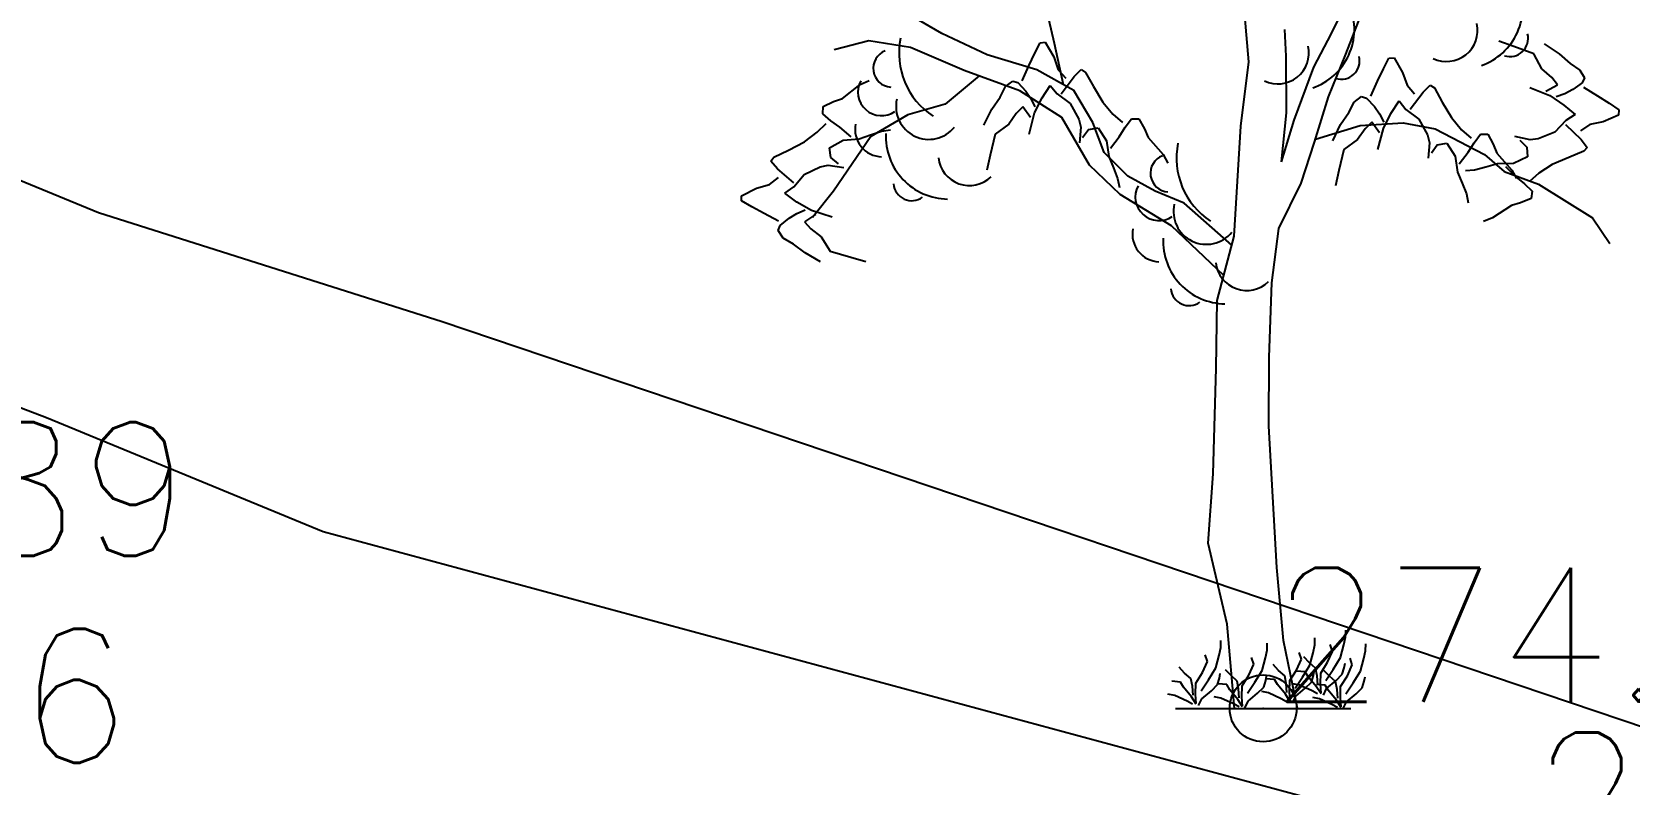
# Model space of a CAD drawing. Header units: millimetres. Extents: x 524954 to 526204, y 9523489 to 9524010.
# Drawn here: x 525433.97 to 525445.9, y 9523635.24 to 9523640.86 of the extents above; entities that cross this region are included whole.
import ezdxf

# ---------------------------------------------------------------- set-up
doc = ezdxf.new("R2010")
doc.units = ezdxf.units.MM
doc.header["$PDMODE"] = 32
doc.header["$PDSIZE"] = 0.5
doc.linetypes.add('ACAD_ISO12W100', pattern=[21, 12, -3, 0, -3, 0, -3])
for name, color, linetype in [('Arbre', 34, 'ACAD_ISO12W100'), ('PLUME_5', 6, 'Continuous'), ('PLUME_6', 2, 'Continuous'), ('TopoAlt', 3, 'Continuous'), ('TOPOJIS', 7, 'Continuous')]:
    doc.layers.add(name, color=color, linetype=linetype)
doc.styles.add('Simplex 1.0', font='Simplex.shx', dxfattribs={"width": 0.99, "height": 1})

# ---------------------------------------------------------------- blocks, each defined once
blk = doc.blocks.new('TCPOINT M')
at = {"color": 0}
blk.add_point((0, 0), dxfattribs=at)
at = {"layer": 'TopoAlt', "style": 'Simplex 1.0', "width": 0.99}
blk.add_attdef('ALT', (0.15, 0.15), '', height=1, dxfattribs=at)
blk = doc.blocks.new('v088')
at = {"linetype": 'Continuous'}
for p, q in [((-0.107, 4.829), (-0.165, 5.487)), ((-1.559, 4.967), (-1.635, 5.301)), ((0.51, 5.041), (0.671, 5.368)), ((-2.4, 5.043), (-2.621, 5.169)), ((0.619, 4.888), (0.731, 5.176)), ((-2.061, 4.882), (-2.4, 5.043)), ((0.172, 4.872), (0.161, 5.071)), ((0.379, 4.79), (0.51, 5.041)), ((-2.946, 4.988), (-3.206, 4.92)), ((-2.634, 4.938), (-2.946, 4.988)), ((-2.233, 4.766), (-2.634, 4.938)), ((-1.492, 4.659), (-1.559, 4.967)), ((-1.692, 4.771), (-2.061, 4.882)), ((-0.166, 4.349), (-0.107, 4.829)), ((0.174, 4.45), (0.172, 4.872)), ((0.231, 4.395), (0.379, 4.79)), ((0.489, 4.568), (0.619, 4.888)), ((-2.123, 4.725), (-2.377, 4.514)), ((-1.819, 4.613), (-2.233, 4.766)), ((-1.415, 4.615), (-1.692, 4.771)), ((-1.504, 4.415), (-1.819, 4.613)), ((-1.273, 4.376), (-1.415, 4.615)), ((0.384, 4.23), (0.489, 4.568)), ((-2.655, 4.434), (-2.931, 4.273)), ((-2.377, 4.514), (-2.655, 4.434)), ((0.138, 4.082), (0.174, 4.45)), ((-1.298, 4.058), (-1.504, 4.415)), ((-1.188, 4.154), (-1.273, 4.376)), ((-0.217, 3.527), (-0.166, 4.349)), ((0.138, 4.082), (0.231, 4.395)), ((0.391, 4.253), (0.724, 4.355)), ((0.724, 4.355), (1.047, 4.375)), ((1.047, 4.375), (1.284, 4.33)), ((1.284, 4.33), (1.655, 4.138)), ((-2.931, 4.273), (-3.209, 3.863)), ((0.285, 3.923), (0.384, 4.23)), ((-1.069, 3.839), (-1.298, 4.058)), ((-1.01, 3.977), (-1.188, 4.154)), ((1.655, 4.138), (1.8, 4.011)), ((-0.808, 3.863), (-1.01, 3.977)), ((1.8, 4.011), (2.057, 3.917)), ((-3.209, 3.863), (-3.367, 3.667)), ((-0.685, 3.605), (-1.069, 3.839)), ((-0.589, 3.774), (-0.808, 3.863)), ((0.118, 3.584), (0.285, 3.923)), ((2.057, 3.917), (2.461, 3.664)), ((-0.234, 3.461), (-0.589, 3.774)), ((-0.294, 3.234), (-0.685, 3.605)), ((0.064, 3.179), (0.118, 3.584)), ((2.461, 3.664), (2.589, 3.474)), ((-0.344, 3.046), (-0.217, 3.527)), ((0.045, 2.625), (0.064, 3.179)), ((-0.352, 2.542), (-0.344, 3.046)), ((-0.373, 1.752), (-0.352, 2.542)), ((0.043, 2.109), (0.045, 2.625)), ((0.102, 1.053), (0.043, 2.109)), ((-0.412, 1.235), (-0.373, 1.752)), ((-0.268, 0.628), (-0.412, 1.235)), ((0.151, 0.506), (0.102, 1.053)), ((-0.213, 0), (-0.268, 0.628)), ((0.256, 0), (0.151, 0.506)), ((-0.654, 0), (0.654, 0))]:
    blk.add_line(p, q, dxfattribs=at)
at = {"color": 3, "linetype": 'Continuous'}
for p, q in [((-1.751, 4.8), (-1.707, 4.895)), ((-1.707, 4.895), (-1.667, 4.973)), ((-1.667, 4.973), (-1.628, 4.976)), ((-1.628, 4.976), (-1.564, 4.867)), ((1.872, 4.946), (1.762, 4.985)), ((2.022, 4.89), (1.872, 4.946)), ((2.099, 4.964), (2.211, 4.89)), ((-1.801, 4.689), (-1.751, 4.8)), ((-1.564, 4.867), (-1.531, 4.771)), ((0.855, 4.685), (0.899, 4.779)), ((0.899, 4.779), (0.939, 4.857)), ((0.939, 4.857), (0.978, 4.861)), ((0.978, 4.861), (1.042, 4.751)), ((2.083, 4.778), (2.022, 4.89)), ((2.157, 4.714), (2.083, 4.778)), ((2.211, 4.89), (2.293, 4.818)), ((2.293, 4.818), (2.365, 4.769)), ((-3.143, 4.557), (-3.01, 4.66)), ((-3.01, 4.66), (-2.944, 4.692)), ((-1.926, 4.645), (-1.871, 4.687)), ((-1.871, 4.687), (-1.833, 4.675)), ((-1.833, 4.675), (-1.774, 4.612)), ((-1.651, 4.561), (-1.591, 4.654)), ((-1.591, 4.654), (-1.539, 4.59)), ((-1.531, 4.771), (-1.475, 4.707)), ((-1.508, 4.592), (-1.411, 4.72)), ((-1.411, 4.72), (-1.359, 4.773)), ((-1.359, 4.773), (-1.327, 4.751)), ((-1.327, 4.751), (-1.268, 4.645)), ((0.805, 4.573), (0.855, 4.685)), ((1.042, 4.751), (1.075, 4.656)), ((1.075, 4.656), (1.131, 4.592)), ((1.195, 4.604), (1.247, 4.657)), ((1.247, 4.657), (1.279, 4.636)), ((2.113, 4.611), (2.199, 4.658)), ((2.199, 4.658), (2.157, 4.714)), ((2.383, 4.674), (2.313, 4.623)), ((2.365, 4.769), (2.4, 4.71)), ((2.4, 4.71), (2.383, 4.674)), ((-3.21, 4.533), (-3.143, 4.557)), ((-2.027, 4.477), (-1.966, 4.567)), ((-1.966, 4.567), (-1.926, 4.645)), ((-1.774, 4.612), (-1.736, 4.556)), ((-1.736, 4.556), (-1.705, 4.495)), ((-1.708, 4.448), (-1.651, 4.561)), ((-1.539, 4.59), (-1.443, 4.518)), ((-1.268, 4.645), (-1.199, 4.529)), ((0.68, 4.53), (0.735, 4.572)), ((0.735, 4.572), (0.773, 4.559)), ((0.773, 4.559), (0.832, 4.496)), ((0.955, 4.445), (1.015, 4.539)), ((1.015, 4.539), (1.067, 4.474)), ((1.098, 4.476), (1.195, 4.604)), ((1.279, 4.636), (1.338, 4.53)), ((1.992, 4.638), (2.142, 4.578)), ((2.142, 4.578), (2.247, 4.507)), ((2.253, 4.592), (2.189, 4.569)), ((2.313, 4.623), (2.253, 4.592)), ((2.393, 4.64), (2.497, 4.577)), ((2.497, 4.577), (2.585, 4.521)), ((-3.291, 4.441), (-3.287, 4.496)), ((-3.23, 4.39), (-3.291, 4.441)), ((-3.287, 4.496), (-3.21, 4.533)), ((-2.086, 4.357), (-2.027, 4.477)), ((-1.845, 4.445), (-1.9, 4.365)), ((-1.795, 4.494), (-1.845, 4.445)), ((-1.737, 4.415), (-1.795, 4.494)), ((-1.749, 4.291), (-1.708, 4.448)), ((-1.443, 4.518), (-1.378, 4.401)), ((-1.199, 4.529), (-1.123, 4.438)), ((-1.123, 4.438), (-1.052, 4.377)), ((0.579, 4.362), (0.64, 4.452)), ((0.64, 4.452), (0.68, 4.53)), ((0.832, 4.496), (0.87, 4.441)), ((0.87, 4.441), (0.901, 4.38)), ((0.898, 4.333), (0.955, 4.445)), ((1.067, 4.474), (1.163, 4.402)), ((1.338, 4.53), (1.407, 4.414)), ((2.247, 4.507), (2.332, 4.436)), ((2.332, 4.436), (2.262, 4.393)), ((2.656, 4.433), (2.54, 4.383)), ((2.585, 4.521), (2.658, 4.472)), ((2.658, 4.472), (2.656, 4.433)), ((-3.427, 4.233), (-3.331, 4.304)), ((-3.331, 4.304), (-3.266, 4.37)), ((-3.162, 4.341), (-3.23, 4.39)), ((-3.079, 4.271), (-3.162, 4.341)), ((-2.933, 4.286), (-2.851, 4.312)), ((-2.851, 4.312), (-2.783, 4.321)), ((-1.9, 4.365), (-2.003, 4.29)), ((-1.378, 4.401), (-1.363, 4.341)), ((-1.363, 4.341), (-1.372, 4.226)), ((-1.349, 4.266), (-1.305, 4.325)), ((-1.305, 4.325), (-1.233, 4.338)), ((-1.233, 4.338), (-1.171, 4.241)), ((-1.075, 4.271), (-1.03, 4.342)), ((-1.03, 4.342), (-0.984, 4.405)), ((-0.984, 4.405), (-0.928, 4.404)), ((-0.928, 4.404), (-0.887, 4.33)), ((-0.887, 4.33), (-0.859, 4.265)), ((0.52, 4.241), (0.579, 4.362)), ((0.761, 4.33), (0.706, 4.249)), ((0.811, 4.379), (0.761, 4.33)), ((0.869, 4.3), (0.811, 4.379)), ((0.857, 4.176), (0.898, 4.333)), ((1.163, 4.402), (1.228, 4.286)), ((1.407, 4.414), (1.483, 4.322)), ((1.483, 4.322), (1.554, 4.261)), ((2.179, 4.306), (2.055, 4.256)), ((2.262, 4.393), (2.179, 4.306)), ((2.26, 4.362), (2.375, 4.249)), ((2.441, 4.361), (2.371, 4.315)), ((2.54, 4.383), (2.441, 4.361)), ((-3.547, 4.171), (-3.427, 4.233)), ((-3.239, 4.188), (-3.137, 4.244)), ((-3.229, 4.115), (-3.239, 4.188)), ((-3.137, 4.244), (-3.019, 4.255)), ((-3.019, 4.255), (-2.933, 4.286)), ((-2.003, 4.29), (-2.04, 4.134)), ((-1.171, 4.241), (-1.153, 4.123)), ((-1.141, 4.184), (-1.075, 4.271)), ((-0.859, 4.265), (-0.748, 4.137)), ((0.706, 4.249), (0.603, 4.175)), ((1.228, 4.286), (1.243, 4.226)), ((1.243, 4.226), (1.234, 4.11)), ((1.258, 4.15), (1.301, 4.209)), ((1.301, 4.209), (1.373, 4.223)), ((1.373, 4.223), (1.435, 4.125)), ((1.531, 4.155), (1.576, 4.226)), ((1.576, 4.226), (1.623, 4.29)), ((1.623, 4.29), (1.678, 4.289)), ((1.678, 4.289), (1.719, 4.214)), ((1.719, 4.214), (1.747, 4.149)), ((1.994, 4.248), (1.88, 4.272)), ((1.917, 4.244), (1.97, 4.193)), ((1.97, 4.193), (1.975, 4.12)), ((2.055, 4.256), (1.994, 4.248)), ((2.375, 4.249), (2.421, 4.191)), ((2.421, 4.191), (2.396, 4.162)), ((-3.679, 4.087), (-3.656, 4.117)), ((-3.629, 4.032), (-3.679, 4.087)), ((-3.656, 4.117), (-3.547, 4.171)), ((-3.309, 4.046), (-3.249, 4.058)), ((-3.249, 4.058), (-3.134, 4.042)), ((-3.172, 4.068), (-3.229, 4.115)), ((-2.04, 4.134), (-2.065, 4.02)), ((-1.153, 4.123), (-1.118, 4.039)), ((-0.748, 4.137), (-0.713, 4.073)), ((0.603, 4.175), (0.566, 4.019)), ((1.435, 4.125), (1.453, 4.007)), ((1.465, 4.068), (1.531, 4.155)), ((1.751, 4.067), (1.664, 4.043)), ((1.747, 4.149), (1.858, 4.021)), ((1.87, 4.071), (1.751, 4.067)), ((1.975, 4.12), (1.87, 4.071)), ((2.16, 4.062), (2.059, 3.998)), ((2.283, 4.116), (2.16, 4.062)), ((2.396, 4.162), (2.283, 4.116)), ((-3.688, 3.915), (-3.621, 3.967)), ((-3.507, 3.927), (-3.629, 4.032)), ((-3.507, 3.896), (-3.43, 3.988)), ((-3.43, 3.988), (-3.309, 4.046)), ((-1.118, 4.039), (-1.087, 3.959)), ((-1.087, 3.959), (-1.074, 3.891)), ((0.566, 4.019), (0.541, 3.904)), ((1.453, 4.007), (1.488, 3.924)), ((1.58, 4.022), (1.511, 4.017)), ((1.664, 4.043), (1.58, 4.022)), ((1.81, 4.048), (1.888, 3.972)), ((1.858, 4.021), (1.893, 3.958)), ((1.888, 3.972), (1.953, 3.918)), ((2.059, 3.998), (1.99, 3.936)), ((-3.898, 3.83), (-3.785, 3.887)), ((-3.897, 3.791), (-3.898, 3.83)), ((-3.785, 3.887), (-3.688, 3.915)), ((-3.574, 3.849), (-3.507, 3.896)), ((-3.484, 3.783), (-3.574, 3.849)), ((1.488, 3.924), (1.519, 3.844)), ((1.519, 3.844), (1.532, 3.776)), ((1.953, 3.918), (2.01, 3.864)), ((2.01, 3.864), (2.002, 3.81)), ((-3.821, 3.747), (-3.897, 3.791)), ((-3.729, 3.697), (-3.821, 3.747)), ((-3.485, 3.698), (-3.422, 3.725)), ((-3.375, 3.72), (-3.484, 3.783)), ((-3.221, 3.67), (-3.375, 3.72)), ((1.855, 3.758), (1.714, 3.664)), ((1.923, 3.778), (1.855, 3.758)), ((2.002, 3.81), (1.923, 3.778)), ((-3.621, 3.641), (-3.729, 3.697)), ((-3.623, 3.571), (-3.609, 3.608)), ((-3.609, 3.608), (-3.542, 3.663)), ((-3.542, 3.663), (-3.485, 3.698)), ((-3.344, 3.689), (-3.426, 3.635)), ((-3.426, 3.635), (-3.38, 3.583)), ((-3.38, 3.583), (-3.303, 3.524)), ((1.714, 3.664), (1.647, 3.637)), ((-3.585, 3.514), (-3.623, 3.571)), ((-3.509, 3.469), (-3.585, 3.514)), ((-3.423, 3.403), (-3.509, 3.469)), ((-3.303, 3.524), (-3.234, 3.416)), ((-3.306, 3.337), (-3.423, 3.403)), ((-3.234, 3.416), (-3.081, 3.37)), ((-3.081, 3.37), (-2.968, 3.339)), ((-0.317, 0.454), (-0.315, 0.507)), ((0.029, 0.435), (0.031, 0.488)), ((0.385, 0.474), (0.387, 0.526)), ((0.603, 0.474), (0.615, 0.531)), ((0.615, 0.531), (0.618, 0.584)), ((0.765, 0.43), (0.767, 0.483)), ((-0.416, 0.349), (-0.433, 0.399)), ((-0.353, 0.303), (-0.329, 0.397)), ((-0.329, 0.397), (-0.317, 0.454)), ((-0.07, 0.329), (-0.087, 0.38)), ((-0.007, 0.284), (0.017, 0.377)), ((0.017, 0.377), (0.029, 0.435)), ((0.25, 0.286), (0.286, 0.368)), ((0.286, 0.368), (0.269, 0.418)), ((0.346, 0.341), (0.305, 0.385)), ((0.349, 0.322), (0.373, 0.416)), ((0.373, 0.416), (0.385, 0.474)), ((0.481, 0.344), (0.517, 0.426)), ((0.517, 0.426), (0.5, 0.476)), ((0.524, 0.291), (0.579, 0.38)), ((0.579, 0.38), (0.603, 0.474)), ((0.666, 0.325), (0.649, 0.375)), ((0.728, 0.279), (0.752, 0.373)), ((0.752, 0.373), (0.765, 0.43)), ((-0.587, 0.264), (-0.627, 0.308)), ((-0.541, 0.224), (-0.587, 0.264)), ((-0.502, 0.188), (-0.452, 0.267)), ((-0.452, 0.267), (-0.416, 0.349)), ((-0.409, 0.214), (-0.353, 0.303)), ((-0.327, 0.226), (-0.32, 0.26)), ((-0.24, 0.245), (-0.281, 0.288)), ((-0.195, 0.204), (-0.24, 0.245)), ((-0.156, 0.168), (-0.106, 0.248)), ((-0.106, 0.248), (-0.07, 0.329)), ((-0.063, 0.195), (-0.007, 0.284)), ((0.019, 0.207), (0.026, 0.24)), ((0.115, 0.284), (0.075, 0.327)), ((0.161, 0.243), (0.115, 0.284)), ((0.173, 0.185), (0.161, 0.243)), ((0.2, 0.207), (0.25, 0.286)), ((0.315, 0.274), (0.25, 0.279)), ((0.293, 0.233), (0.349, 0.322)), ((0.337, 0.236), (0.315, 0.274)), ((0.392, 0.301), (0.346, 0.341)), ((0.361, 0.197), (0.375, 0.245)), ((0.375, 0.245), (0.382, 0.279)), ((0.404, 0.243), (0.392, 0.301)), ((0.409, 0.175), (0.404, 0.243)), ((0.428, 0.183), (0.43, 0.264)), ((0.43, 0.264), (0.481, 0.344)), ((0.495, 0.24), (0.454, 0.284)), ((0.469, 0.209), (0.524, 0.291)), ((0.541, 0.2), (0.495, 0.24)), ((0.546, 0.209), (0.591, 0.255)), ((0.579, 0.163), (0.63, 0.243)), ((0.591, 0.255), (0.606, 0.303)), ((0.606, 0.303), (0.613, 0.337)), ((0.63, 0.243), (0.666, 0.325)), ((0.673, 0.19), (0.728, 0.279)), ((-0.618, 0.197), (-0.683, 0.202)), ((-0.596, 0.159), (-0.618, 0.197)), ((-0.536, 0.087), (-0.596, 0.159)), ((-0.529, 0.166), (-0.541, 0.224)), ((-0.524, 0.099), (-0.529, 0.166)), ((-0.505, 0.106), (-0.502, 0.188)), ((-0.464, 0.132), (-0.409, 0.214)), ((-0.459, 0.072), (-0.387, 0.132)), ((-0.387, 0.132), (-0.341, 0.178)), ((-0.341, 0.178), (-0.327, 0.226)), ((-0.272, 0.178), (-0.337, 0.183)), ((-0.25, 0.139), (-0.272, 0.178)), ((-0.19, 0.067), (-0.25, 0.139)), ((-0.183, 0.147), (-0.195, 0.204)), ((-0.178, 0.079), (-0.183, 0.147)), ((-0.159, 0.087), (-0.156, 0.168)), ((-0.118, 0.113), (-0.063, 0.195)), ((-0.041, 0.113), (0.005, 0.159)), ((0.041, 0.115), (-0.01, 0.125)), ((0.005, 0.159), (0.019, 0.207)), ((0.084, 0.216), (0.019, 0.221)), ((0.106, 0.178), (0.084, 0.216)), ((0.166, 0.106), (0.106, 0.178)), ((0.178, 0.118), (0.173, 0.185)), ((0.197, 0.125), (0.2, 0.207)), ((0.202, 0.055), (0.197, 0.125)), ((0.272, 0.173), (0.221, 0.183)), ((0.238, 0.151), (0.293, 0.233)), ((0.243, 0.091), (0.315, 0.151)), ((0.365, 0.13), (0.272, 0.173)), ((0.315, 0.151), (0.361, 0.197)), ((0.397, 0.163), (0.337, 0.236)), ((0.406, 0.108), (0.365, 0.13)), ((0.433, 0.108), (0.397, 0.163)), ((0.464, 0.173), (0.399, 0.178)), ((0.433, 0.113), (0.428, 0.183)), ((0.45, 0.099), (0.474, 0.149)), ((0.486, 0.135), (0.464, 0.173)), ((0.474, 0.149), (0.546, 0.209)), ((0.546, 0.063), (0.486, 0.135)), ((0.553, 0.142), (0.541, 0.2)), ((0.558, 0.075), (0.553, 0.142)), ((0.577, 0.082), (0.579, 0.163)), ((0.618, 0.108), (0.673, 0.19)), ((0.695, 0.108), (0.74, 0.154)), ((0.74, 0.154), (0.755, 0.202)), ((0.755, 0.202), (0.762, 0.236)), ((-0.661, 0.096), (-0.712, 0.106)), ((-0.567, 0.053), (-0.661, 0.096)), ((-0.527, 0.031), (-0.567, 0.053)), ((-0.5, 0.031), (-0.536, 0.087)), ((-0.5, 0.036), (-0.505, 0.106)), ((-0.483, 0.022), (-0.459, 0.072)), ((-0.315, 0.077), (-0.365, 0.087)), ((-0.221, 0.034), (-0.315, 0.077)), ((-0.18, 0.012), (-0.221, 0.034)), ((-0.154, 0.012), (-0.19, 0.067)), ((-0.154, 0.017), (-0.159, 0.087)), ((-0.137, 0.002), (-0.113, 0.053)), ((-0.113, 0.053), (-0.041, 0.113)), ((0.135, 0.072), (0.041, 0.115)), ((0.175, 0.05), (0.135, 0.072)), ((0.202, 0.05), (0.166, 0.106)), ((0.219, 0.041), (0.243, 0.091)), ((0.421, 0.072), (0.37, 0.082)), ((0.514, 0.029), (0.421, 0.072)), ((0.555, 0.007), (0.514, 0.029)), ((0.582, 0.007), (0.546, 0.063)), ((0.582, 0.012), (0.577, 0.082)), ((0.599, -0.002), (0.623, 0.048)), ((0.623, 0.048), (0.695, 0.108))]:
    blk.add_line(p, q, dxfattribs=at)
for centre, major_axis, start_param, end_param in [((1.475, 5.243), (0.33, 0.33), 4.265936, 5.872819), ((0.215, 5.075), (-0.33, 0.33), 2.69514, 4.302022), ((1.37, 5.065), (-0.164, 0.164), 1.908121, 4.146545), ((1.844, 5.006), (-0.0964, 0.0964), 2.051824, 4.174223), ((-2.774, 4.781), (-0.099, 0.099), -0.421529, 2.292047), ((-2.155, 4.896), (-0.4, 0.4), 0.587708, 1.773422), ((0.11, 4.897), (-0.164, 0.164), 1.908121, 4.146545), ((0.584, 4.837), (0.0964, 0.0964), 3.62262, 5.745019), ((-2.851, 4.605), (-0.125, 0.125), 0.293965, 2.957824), ((-2.497, 4.497), (0.174, 0.174), 2.133893, 4.816631), ((-2.844, 4.326), (-0.145, 0.145), 0.590553, 2.325666), ((-2.352, 4.272), (0.33, 0.33), 2.307735, 3.914618), ((-0.082, 4.112), (0.4, 0.4), 2.158504, 3.344219), ((-2.195, 4.138), (0.164, 0.164), 2.463212, 4.701636), ((-0.702, 3.998), (0.099, 0.099), 1.149268, 3.862844), ((-2.625, 3.929), (0.0964, 0.0964), 2.435534, 4.557933), ((-0.779, 3.821), (0.125, 0.125), 1.864761, 4.52862), ((-0.424, 3.713), (0.174, 0.174), 2.133893, 4.816631), ((-0.772, 3.542), (-0.145, 0.145), 0.590553, 2.325666), ((-0.28, 3.489), (0.33, 0.33), 2.307735, 3.914618), ((-0.123, 3.354), (0.164, 0.164), 2.463212, 4.701636), ((-0.553, 3.145), (0.0964, 0.0964), 2.435534, 4.557933)]:
    blk.add_ellipse(centre, major_axis=major_axis, ratio=1, start_param=start_param, end_param=end_param, dxfattribs=at)

msp = doc.modelspace()

# ---------------------------------------------------------------- linework, layer by layer
at = {"layer": 'PLUME_5'}
msp.add_lwpolyline([(525381.451, 9523665.217), (525390.329, 9523660.351), (525392.469, 9523658.502), (525399.243, 9523654.985), (525408.085, 9523650.617), (525413.29, 9523647.989), (525417.425, 9523646.286), (525427.227, 9523642.489), (525434.463, 9523639.508), (525437.03, 9523638.693), (525446.796, 9523635.395), (525456.525, 9523632.596), (525456.525, 9523632.596), (525466.717, 9523630.332)], dxfattribs=at)
at = {"layer": 'PLUME_6'}
msp.add_lwpolyline([(525380.563, 9523663.648), (525389.441, 9523658.782), (525392.043, 9523657.468), (525398.319, 9523653.915), (525407.695, 9523649.085), (525412.365, 9523646.919), (525417.035, 9523644.753), (525426.339, 9523640.921), (525434.074, 9523637.976), (525436.141, 9523637.124), (525446.37, 9523634.361), (525456.099, 9523631.562), (525456.099, 9523631.562), (525466.328, 9523628.8)], dxfattribs=at)

# ---------------------------------------------------------------- block references
at = {"layer": 'Arbre'}
msp.add_blockref('v088', (525443.165, 9523635.803), dxfattribs=at)
at = {"layer": 'TOPOJIS'}
ref = msp.add_blockref('TCPOINT M', (525430.449, 9523636.892, 274.89), dxfattribs=at)
ref.add_attrib('ALT', '274.89', (525430.499, 9523636.942, 274.89), dxfattribs={"layer": 'TopoAlt', "height": 1, "style": 'Simplex 1.0', "width": 0.99})
ref = msp.add_blockref('TCPOINT M', (525443.165, 9523635.803, 274.49), dxfattribs=at)
ref.add_attrib('ALT', '274.49', (525443.215, 9523635.853, 274.49), dxfattribs={"layer": 'TopoAlt', "height": 1, "style": 'Simplex 1.0', "width": 0.99})
ref = msp.add_blockref('TCPOINT M', (525429.987, 9523635.346, 274.86), dxfattribs=at)
ref.add_attrib('ALT', '274.86', (525430.037, 9523635.396, 274.86), dxfattribs={"layer": 'TopoAlt', "height": 1, "style": 'Simplex 1.0', "width": 0.99})
ref = msp.add_blockref('TCPOINT M', (525445.11, 9523634.572, 275.13), dxfattribs=at)
ref.add_attrib('ALT', '275.13', (525445.16, 9523634.622, 275.13), dxfattribs={"layer": 'TopoAlt', "height": 1, "style": 'Simplex 1.0', "width": 0.99})

doc.saveas('drawing.dxf')
